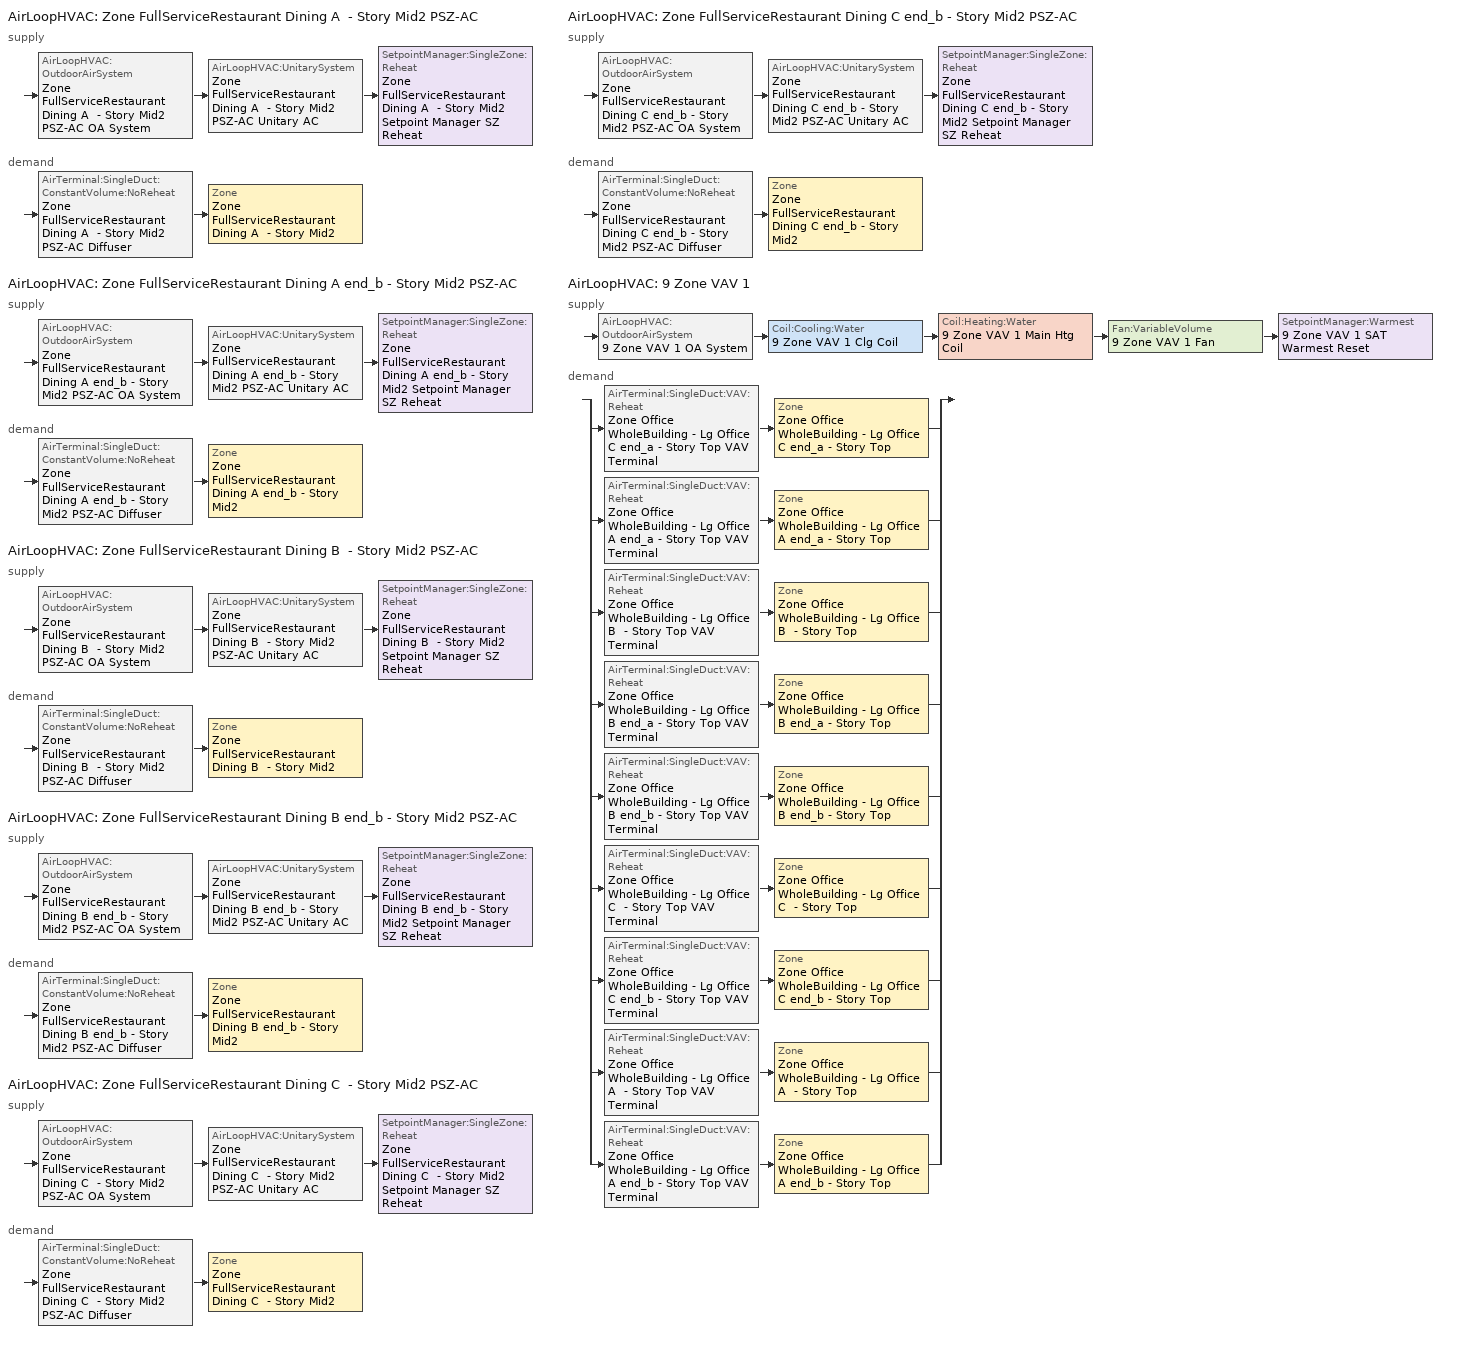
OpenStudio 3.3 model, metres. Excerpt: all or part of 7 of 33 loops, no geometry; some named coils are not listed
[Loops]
AirLoopHVAC 'Zone FullServiceRestaurant Dining A  - Story Mid2 PSZ-AC'
 supply: AirLoopHVAC:OutdoorAirSystem 'Zone FullServiceRestaurant Dining A  - Story Mid2 PSZ-AC OA System' > AirLoopHVAC:UnitarySystem 'Zone FullServiceRestaurant Dining A  - Story Mid2 PSZ-AC Unitary AC' > SetpointManager:SingleZone:Reheat 'Zone FullServiceRestaurant Dining A  - Story Mid2 Setpoint Manager SZ Reheat'
 demand: AirTerminal:SingleDuct:ConstantVolume:NoReheat 'Zone FullServiceRestaurant Dining A  - Story Mid2 PSZ-AC Diffuser' > Zone 'Zone FullServiceRestaurant Dining A  - Story Mid2'
AirLoopHVAC 'Zone FullServiceRestaurant Dining A end_b - Story Mid2 PSZ-AC'
 supply: AirLoopHVAC:OutdoorAirSystem 'Zone FullServiceRestaurant Dining A end_b - Story Mid2 PSZ-AC OA System' > AirLoopHVAC:UnitarySystem 'Zone FullServiceRestaurant Dining A end_b - Story Mid2 PSZ-AC Unitary AC' > SetpointManager:SingleZone:Reheat 'Zone FullServiceRestaurant Dining A end_b - Story Mid2 Setpoint Manager SZ Reheat'
 demand: AirTerminal:SingleDuct:ConstantVolume:NoReheat 'Zone FullServiceRestaurant Dining A end_b - Story Mid2 PSZ-AC Diffuser' > Zone 'Zone FullServiceRestaurant Dining A end_b - Story Mid2'
AirLoopHVAC 'Zone FullServiceRestaurant Dining B  - Story Mid2 PSZ-AC'
 supply: AirLoopHVAC:OutdoorAirSystem 'Zone FullServiceRestaurant Dining B  - Story Mid2 PSZ-AC OA System' > AirLoopHVAC:UnitarySystem 'Zone FullServiceRestaurant Dining B  - Story Mid2 PSZ-AC Unitary AC' > SetpointManager:SingleZone:Reheat 'Zone FullServiceRestaurant Dining B  - Story Mid2 Setpoint Manager SZ Reheat'
 demand: AirTerminal:SingleDuct:ConstantVolume:NoReheat 'Zone FullServiceRestaurant Dining B  - Story Mid2 PSZ-AC Diffuser' > Zone 'Zone FullServiceRestaurant Dining B  - Story Mid2'
AirLoopHVAC 'Zone FullServiceRestaurant Dining B end_b - Story Mid2 PSZ-AC'
 supply: AirLoopHVAC:OutdoorAirSystem 'Zone FullServiceRestaurant Dining B end_b - Story Mid2 PSZ-AC OA System' > AirLoopHVAC:UnitarySystem 'Zone FullServiceRestaurant Dining B end_b - Story Mid2 PSZ-AC Unitary AC' > SetpointManager:SingleZone:Reheat 'Zone FullServiceRestaurant Dining B end_b - Story Mid2 Setpoint Manager SZ Reheat'
 demand: AirTerminal:SingleDuct:ConstantVolume:NoReheat 'Zone FullServiceRestaurant Dining B end_b - Story Mid2 PSZ-AC Diffuser' > Zone 'Zone FullServiceRestaurant Dining B end_b - Story Mid2'
AirLoopHVAC 'Zone FullServiceRestaurant Dining C  - Story Mid2 PSZ-AC'
 supply: AirLoopHVAC:OutdoorAirSystem 'Zone FullServiceRestaurant Dining C  - Story Mid2 PSZ-AC OA System' > AirLoopHVAC:UnitarySystem 'Zone FullServiceRestaurant Dining C  - Story Mid2 PSZ-AC Unitary AC' > SetpointManager:SingleZone:Reheat 'Zone FullServiceRestaurant Dining C  - Story Mid2 Setpoint Manager SZ Reheat'
 demand: AirTerminal:SingleDuct:ConstantVolume:NoReheat 'Zone FullServiceRestaurant Dining C  - Story Mid2 PSZ-AC Diffuser' > Zone 'Zone FullServiceRestaurant Dining C  - Story Mid2'
AirLoopHVAC 'Zone FullServiceRestaurant Dining C end_b - Story Mid2 PSZ-AC'
 supply: AirLoopHVAC:OutdoorAirSystem 'Zone FullServiceRestaurant Dining C end_b - Story Mid2 PSZ-AC OA System' > AirLoopHVAC:UnitarySystem 'Zone FullServiceRestaurant Dining C end_b - Story Mid2 PSZ-AC Unitary AC' > SetpointManager:SingleZone:Reheat 'Zone FullServiceRestaurant Dining C end_b - Story Mid2 Setpoint Manager SZ Reheat'
 demand: AirTerminal:SingleDuct:ConstantVolume:NoReheat 'Zone FullServiceRestaurant Dining C end_b - Story Mid2 PSZ-AC Diffuser' > Zone 'Zone FullServiceRestaurant Dining C end_b - Story Mid2'
AirLoopHVAC '9 Zone VAV 1'
 supply: AirLoopHVAC:OutdoorAirSystem '9 Zone VAV 1 OA System' > Coil:Cooling:Water '9 Zone VAV 1 Clg Coil' > Coil:Heating:Water '9 Zone VAV 1 Main Htg Coil' > Fan:VariableVolume '9 Zone VAV 1 Fan' > SetpointManager:Warmest '9 Zone VAV 1 SAT Warmest Reset'
 demand: split
  | AirTerminal:SingleDuct:VAV:Reheat 'Zone Office WholeBuilding - Lg Office C end_a - Story Top VAV Terminal' > Zone 'Zone Office WholeBuilding - Lg Office C end_a - Story Top'
  | AirTerminal:SingleDuct:VAV:Reheat 'Zone Office WholeBuilding - Lg Office A end_a - Story Top VAV Terminal' > Zone 'Zone Office WholeBuilding - Lg Office A end_a - Story Top'
  | AirTerminal:SingleDuct:VAV:Reheat 'Zone Office WholeBuilding - Lg Office B  - Story Top VAV Terminal' > Zone 'Zone Office WholeBuilding - Lg Office B  - Story Top'
  | AirTerminal:SingleDuct:VAV:Reheat 'Zone Office WholeBuilding - Lg Office B end_a - Story Top VAV Terminal' > Zone 'Zone Office WholeBuilding - Lg Office B end_a - Story Top'
  | AirTerminal:SingleDuct:VAV:Reheat 'Zone Office WholeBuilding - Lg Office B end_b - Story Top VAV Terminal' > Zone 'Zone Office WholeBuilding - Lg Office B end_b - Story Top'
  | AirTerminal:SingleDuct:VAV:Reheat 'Zone Office WholeBuilding - Lg Office C  - Story Top VAV Terminal' > Zone 'Zone Office WholeBuilding - Lg Office C  - Story Top'
  | AirTerminal:SingleDuct:VAV:Reheat 'Zone Office WholeBuilding - Lg Office C end_b - Story Top VAV Terminal' > Zone 'Zone Office WholeBuilding - Lg Office C end_b - Story Top'
  | AirTerminal:SingleDuct:VAV:Reheat 'Zone Office WholeBuilding - Lg Office A  - Story Top VAV Terminal' > Zone 'Zone Office WholeBuilding - Lg Office A  - Story Top'
  | AirTerminal:SingleDuct:VAV:Reheat 'Zone Office WholeBuilding - Lg Office A end_b - Story Top VAV Terminal' > Zone 'Zone Office WholeBuilding - Lg Office A end_b - Story Top'
[Sizing:Zone] Zone Cooling Design Supply Air Temperature Input Method=SupplyAirTemperature; Zone Cooling Design Supply Air Temperature {C}=12.7778; Zone Cooling Design Supply Air Temperature Difference {deltaC}=11.11; Zone Heating Design Supply Air Temperature Input Method=SupplyAirTemperature; Zone Heating Design Supply Air Temperature Difference {deltaC}=11.11; Zone Cooling Design Supply Air Humidity Ratio {kg-H2O/kg-air}=0.0085; Zone Heating Design Supply Air Humidity Ratio {kg-H2O/kg-air}=0.008; Heating Design Air Flow Method=DesignDay; Account for Dedicated Outdoor Air System=No; Dedicated Outdoor Air System Control Strategy=NeutralSupplyAir; Dedicated Outdoor Air Low Setpoint Temperature for Design {C}=autosize; Dedicated Outdoor Air High Setpoint Temperature for Design {C}=autosize
Name | Zone Heating Design Supply Air Temperature {C} | Cooling Design Air Flow Method | Design Minimum Zone Ventilation Efficiency
Zone FullServiceRestaurant Dining A  - Story Mid2; Zone FullServiceRestaurant Dining B  - Story Mid2; Zone FullServiceRestaurant Dining C  - Story Mid2; Zone FullServiceRestaurant Dining A end_b - Story Mid2; Zone FullServiceRestaurant Dining B end_b - Story Mid2; Zone FullServiceRestaurant Dining C end_b - Story Mid2 | 50 | DesignDay
Zone Office WholeBuilding - Lg Office A end_a - Story Top; Zone Office WholeBuilding - Lg Office B end_a - Story Top; Zone Office WholeBuilding - Lg Office C end_a - Story Top; Zone Office WholeBuilding - Lg Office A  - Story Top; Zone Office WholeBuilding - Lg Office B  - Story Top; Zone Office WholeBuilding - Lg Office C  - Story Top; Zone Office WholeBuilding - Lg Office A end_b - Story Top; Zone Office WholeBuilding - Lg Office B end_b - Story Top; Zone Office WholeBuilding - Lg Office C end_b - Story Top | 40 | DesignDayWithLimit | 0.6
[Zone equipment]
Zone FullServiceRestaurant Dining A  - Story Mid2: Zone FullServiceRestaurant Dining A  - Story Mid2 PSZ-AC Diffuser
Zone FullServiceRestaurant Dining B  - Story Mid2: Zone FullServiceRestaurant Dining B  - Story Mid2 PSZ-AC Diffuser
Zone FullServiceRestaurant Dining C  - Story Mid2: Zone FullServiceRestaurant Dining C  - Story Mid2 PSZ-AC Diffuser
Zone FullServiceRestaurant Dining A end_b - Story Mid2: Zone FullServiceRestaurant Dining A end_b - Story Mid2 PSZ-AC Diffuser
Zone FullServiceRestaurant Dining B end_b - Story Mid2: Zone FullServiceRestaurant Dining B end_b - Story Mid2 PSZ-AC Diffuser
Zone FullServiceRestaurant Dining C end_b - Story Mid2: Zone FullServiceRestaurant Dining C end_b - Story Mid2 PSZ-AC Diffuser
Zone Office WholeBuilding - Lg Office A end_a - Story Top: Zone Office WholeBuilding - Lg Office A end_a - Story Top VAV Terminal
Zone Office WholeBuilding - Lg Office B end_a - Story Top: Zone Office WholeBuilding - Lg Office B end_a - Story Top VAV Terminal
Zone Office WholeBuilding - Lg Office C end_a - Story Top: Zone Office WholeBuilding - Lg Office C end_a - Story Top VAV Terminal
Zone Office WholeBuilding - Lg Office A  - Story Top: Zone Office WholeBuilding - Lg Office A  - Story Top VAV Terminal
Zone Office WholeBuilding - Lg Office B  - Story Top: Zone Office WholeBuilding - Lg Office B  - Story Top VAV Terminal
Zone Office WholeBuilding - Lg Office C  - Story Top: Zone Office WholeBuilding - Lg Office C  - Story Top VAV Terminal
Zone Office WholeBuilding - Lg Office A end_b - Story Top: Zone Office WholeBuilding - Lg Office A end_b - Story Top VAV Terminal
Zone Office WholeBuilding - Lg Office B end_b - Story Top: Zone Office WholeBuilding - Lg Office B end_b - Story Top VAV Terminal
Zone Office WholeBuilding - Lg Office C end_b - Story Top: Zone Office WholeBuilding - Lg Office C end_b - Story Top VAV Terminal
[AirLoopHVAC] Design Supply Air Flow Rate {m3/s}=autosize; Design Return Air Flow Fraction of Supply Air Flow=1
Name | Availability Schedule
Zone FullServiceRestaurant Dining A  - Story Mid2 PSZ-AC | Zone FullServiceRestaurant Dining A  - Story Mid2 PSZ-AC Occ Sch
Zone FullServiceRestaurant Dining A end_b - Story Mid2 PSZ-AC | Zone FullServiceRestaurant Dining A end_b - Story Mid2 PSZ-AC Occ Sch
Zone FullServiceRestaurant Dining B  - Story Mid2 PSZ-AC | Zone FullServiceRestaurant Dining B  - Story Mid2 PSZ-AC Occ Sch
Zone FullServiceRestaurant Dining B end_b - Story Mid2 PSZ-AC | Zone FullServiceRestaurant Dining B end_b - Story Mid2 PSZ-AC Occ Sch
Zone FullServiceRestaurant Dining C  - Story Mid2 PSZ-AC | Zone FullServiceRestaurant Dining C  - Story Mid2 PSZ-AC Occ Sch
Zone FullServiceRestaurant Dining C end_b - Story Mid2 PSZ-AC | Zone FullServiceRestaurant Dining C end_b - Story Mid2 PSZ-AC Occ Sch
9 Zone VAV 1 | 9 Zone VAV 1 Occ Sch
[Sizing:System] Type of Load to Size On=Sensible; Preheat Design Temperature {C}=7.22222; Preheat Design Humidity Ratio {kg-H2O/kg-Air}=0.008; Precool Design Temperature {C}=12.7778; Precool Design Humidity Ratio {kg-H2O/kg-Air}=0.008; Central Cooling Design Supply Air Temperature {C}=12.7778; Sizing Option=Coincident; 100% Outdoor Air in Cooling=No; 100% Outdoor Air in Heating=No; Central Cooling Design Supply Air Humidity Ratio {kg-H2O/kg-Air}=0.0085; Central Heating Design Supply Air Humidity Ratio {kg-H2O/kg-Air}=0.008; Cooling Design Air Flow Method=DesignDay; Heating Design Air Flow Method=DesignDay; System Outdoor Air Method=ZoneSum; Zone Maximum Outdoor Air Fraction=1; Cooling Supply Air Flow Rate Per Floor Area {m3/s-m2}=0.00996765; Cooling Fraction of Autosized Cooling Supply Air Flow Rate=1; Cooling Supply Air Flow Rate Per Unit Cooling Capacity {m3/s-W}=3.94755e-05; Heating Supply Air Flow Rate Per Floor Area {m3/s-m2}=0.00996765; Heating Fraction of Autosized Heating Supply Air Flow Rate=1; Heating Fraction of Autosized Cooling Supply Air Flow Rate=1; Heating Supply Air Flow Rate Per Unit Heating Capacity {m3/s-W}=3.15882e-05; Cooling Design Capacity Method=CoolingDesignCapacity; Cooling Design Capacity {W}=autosize; Cooling Design Capacity Per Floor Area {W/m2}=234.7; Fraction of Autosized Cooling Design Capacity=1; Heating Design Capacity Method=HeatingDesignCapacity; Heating Design Capacity {W}=autosize; Heating Design Capacity Per Floor Area {W/m2}=157; Fraction of Autosized Heating Design Capacity=1; Central Cooling Capacity Control Method=OnOff; Occupant Diversity=autosize
Name | Design Outdoor Air Flow Rate {m3/s} | Central Heating Maximum System Air Flow Ratio | Central Heating Design Supply Air Temperature {C}
Zone FullServiceRestaurant Dining A  - Story Mid2 PSZ-AC; Zone FullServiceRestaurant Dining A end_b - Story Mid2 PSZ-AC; Zone FullServiceRestaurant Dining B  - Story Mid2 PSZ-AC; Zone FullServiceRestaurant Dining B end_b - Story Mid2 PSZ-AC; Zone FullServiceRestaurant Dining C  - Story Mid2 PSZ-AC; Zone FullServiceRestaurant Dining C end_b - Story Mid2 PSZ-AC | Autosize | 1 | 50
9 Zone VAV 1 | 12.5726 | 0.3 | 12.7778
[Fan:VariableVolume]
9 Zone VAV 1 Fan: Availability Schedule=Always On Discrete; Fan Total Efficiency=0.6201; Pressure Rise {Pa}=1389.92; Maximum Flow Rate {m3/s}=Autosize; Fan Power Minimum Flow Rate Input Method=Fraction; Fan Power Minimum Flow Fraction=0.25; Fan Power Minimum Air Flow Rate {m3/s}=0; Motor Efficiency=0.954; Motor In Airstream Fraction=1; Fan Power Coefficient 1=0.04076; Fan Power Coefficient 2=0.0881; Fan Power Coefficient 3=-0.0729; Fan Power Coefficient 4=0.9437; Fan Power Coefficient 5=0
[Controller:OutdoorAir] Minimum Outdoor Air Flow Rate {m3/s}=autosize; Maximum Outdoor Air Flow Rate {m3/s}=Autosize; Economizer Control Action Type=ModulateFlow; Lockout Type=LockoutWithHeating; Minimum Limit Type=FixedMinimum; High Humidity Control=No
Name | Economizer Control Type | Economizer Maximum Limit Dry-Bulb Temperature {C} | Economizer Maximum Limit Enthalpy {J/kg} | Minimum Outdoor Air Schedule | Maximum Fraction of Outdoor Air Schedule | Controller Mechanical Ventilation | Heat Recovery Bypass Control Type
Zone FullServiceRestaurant Dining A  - Story Mid2 PSZ-AC OA System Controller | NoEconomizer | 28 | 64000 | Zone FullServiceRestaurant Dining A  - Story Mid2 PSZ-AC Occ Sch | ZoneFullServiceRestaurantDiningAStoryMid2PSZACmaxOASch | Controller Mechanical Ventilation 18 | BypassWhenWithinEconomizerLimits
Zone FullServiceRestaurant Dining A end_b - Story Mid2 PSZ-AC OA System Controller | NoEconomizer | 28 | 64000 | Zone FullServiceRestaurant Dining A end_b - Story Mid2 PSZ-AC Occ Sch | ZoneFullServiceRestaurantDiningAendbStoryMid2PSZACmaxOASch | Controller Mechanical Ventilation 19 | BypassWhenWithinEconomizerLimits
Zone FullServiceRestaurant Dining B  - Story Mid2 PSZ-AC OA System Controller | DifferentialDryBulb |  |  | Zone FullServiceRestaurant Dining B  - Story Mid2 PSZ-AC Occ Sch | ZoneFullServiceRestaurantDiningBStoryMid2PSZACmaxOASch | Controller Mechanical Ventilation 20 | BypassWhenOAFlowGreaterThanMinimum
Zone FullServiceRestaurant Dining B end_b - Story Mid2 PSZ-AC OA System Controller | DifferentialDryBulb |  |  | Zone FullServiceRestaurant Dining B end_b - Story Mid2 PSZ-AC Occ Sch | ZoneFullServiceRestaurantDiningBendbStoryMid2PSZACmaxOASch | Controller Mechanical Ventilation 21 | BypassWhenOAFlowGreaterThanMinimum
Zone FullServiceRestaurant Dining C  - Story Mid2 PSZ-AC OA System Controller | NoEconomizer | 28 | 64000 | Zone FullServiceRestaurant Dining C  - Story Mid2 PSZ-AC Occ Sch | ZoneFullServiceRestaurantDiningCStoryMid2PSZACmaxOASch | Controller Mechanical Ventilation 22 | BypassWhenWithinEconomizerLimits
Zone FullServiceRestaurant Dining C end_b - Story Mid2 PSZ-AC OA System Controller | NoEconomizer | 28 | 64000 | Zone FullServiceRestaurant Dining C end_b - Story Mid2 PSZ-AC Occ Sch | ZoneFullServiceRestaurantDiningCendbStoryMid2PSZACmaxOASch | Controller Mechanical Ventilation 23 | BypassWhenWithinEconomizerLimits
9 Zone VAV 1 OA Controller | DifferentialDryBulb |  |  | 9 Zone VAV 1 Occ Sch |  | 9 Zone VAV 1 Vent Controller | BypassWhenOAFlowGreaterThanMinimum
[Controller:MechanicalVentilation] Availability Schedule=Always On Discrete
Name | System Outdoor Air Method
Controller Mechanical Ventilation 18; Controller Mechanical Ventilation 19; Controller Mechanical Ventilation 20; Controller Mechanical Ventilation 21; Controller Mechanical Ventilation 22; Controller Mechanical Ventilation 23
9 Zone VAV 1 Vent Controller | ZoneSum
[AirLoopHVAC:OutdoorAirSystem]
Name | Controller
Zone FullServiceRestaurant Dining A  - Story Mid2 PSZ-AC OA System | Zone FullServiceRestaurant Dining A  - Story Mid2 PSZ-AC OA System Controller
Zone FullServiceRestaurant Dining A end_b - Story Mid2 PSZ-AC OA System | Zone FullServiceRestaurant Dining A end_b - Story Mid2 PSZ-AC OA System Controller
Zone FullServiceRestaurant Dining B  - Story Mid2 PSZ-AC OA System | Zone FullServiceRestaurant Dining B  - Story Mid2 PSZ-AC OA System Controller
Zone FullServiceRestaurant Dining B end_b - Story Mid2 PSZ-AC OA System | Zone FullServiceRestaurant Dining B end_b - Story Mid2 PSZ-AC OA System Controller
Zone FullServiceRestaurant Dining C  - Story Mid2 PSZ-AC OA System | Zone FullServiceRestaurant Dining C  - Story Mid2 PSZ-AC OA System Controller
Zone FullServiceRestaurant Dining C end_b - Story Mid2 PSZ-AC OA System | Zone FullServiceRestaurant Dining C end_b - Story Mid2 PSZ-AC OA System Controller
9 Zone VAV 1 OA System | 9 Zone VAV 1 OA Controller
[AirTerminal:SingleDuct:VAV:Reheat] Availability Schedule=Always On Discrete; Maximum Air Flow Rate {m3/s}=AutoSize; Zone Minimum Air Flow Input Method=Constant; Constant Minimum Air Flow Fraction=0.290629; Fixed Minimum Air Flow Rate {m3/s}=0; Maximum Hot Water or Steam Flow Rate {m3/s}=AutoSize; Minimum Hot Water or Steam Flow Rate {m3/s}=0; Convergence Tolerance=0.001; Damper Heating Action=ReverseWithLimits; Maximum Flow per Zone Floor Area During Reheat {m3/s-m2}=AutoSize; Maximum Flow Fraction During Reheat=0.5; Maximum Reheat Air Temperature {C}=40; Control For Outdoor Air=No
Name | Reheat Coil
Zone Office WholeBuilding - Lg Office C end_a - Story Top VAV Terminal | Zone Office WholeBuilding - Lg Office C end_a - Story Top Reheat Coil
Zone Office WholeBuilding - Lg Office A end_a - Story Top VAV Terminal | Zone Office WholeBuilding - Lg Office A end_a - Story Top Reheat Coil
Zone Office WholeBuilding - Lg Office B  - Story Top VAV Terminal | Zone Office WholeBuilding - Lg Office B  - Story Top Reheat Coil
Zone Office WholeBuilding - Lg Office B end_a - Story Top VAV Terminal | Zone Office WholeBuilding - Lg Office B end_a - Story Top Reheat Coil
Zone Office WholeBuilding - Lg Office B end_b - Story Top VAV Terminal | Zone Office WholeBuilding - Lg Office B end_b - Story Top Reheat Coil
Zone Office WholeBuilding - Lg Office C  - Story Top VAV Terminal | Zone Office WholeBuilding - Lg Office C  - Story Top Reheat Coil
Zone Office WholeBuilding - Lg Office C end_b - Story Top VAV Terminal | Zone Office WholeBuilding - Lg Office C end_b - Story Top Reheat Coil
Zone Office WholeBuilding - Lg Office A  - Story Top VAV Terminal | Zone Office WholeBuilding - Lg Office A  - Story Top Reheat Coil
Zone Office WholeBuilding - Lg Office A end_b - Story Top VAV Terminal | Zone Office WholeBuilding - Lg Office A end_b - Story Top Reheat Coil
[SetpointManager:SingleZone:Reheat] Minimum Supply Air Temperature {C}=12.7778; Maximum Supply Air Temperature {C}=50
Name | Control Zone | Setpoint Node or NodeList
Zone FullServiceRestaurant Dining A  - Story Mid2 Setpoint Manager SZ Reheat | Zone FullServiceRestaurant Dining A  - Story Mid2 | Zone FullServiceRestaurant Dining A  - Story Mid2 PSZ-AC Supply Outlet Node
Zone FullServiceRestaurant Dining A end_b - Story Mid2 Setpoint Manager SZ Reheat | Zone FullServiceRestaurant Dining A end_b - Story Mid2 | Zone FullServiceRestaurant Dining A end_b - Story Mid2 PSZ-AC Supply Outlet Node
Zone FullServiceRestaurant Dining B  - Story Mid2 Setpoint Manager SZ Reheat | Zone FullServiceRestaurant Dining B  - Story Mid2 | Zone FullServiceRestaurant Dining B  - Story Mid2 PSZ-AC Supply Outlet Node
Zone FullServiceRestaurant Dining B end_b - Story Mid2 Setpoint Manager SZ Reheat | Zone FullServiceRestaurant Dining B end_b - Story Mid2 | Zone FullServiceRestaurant Dining B end_b - Story Mid2 PSZ-AC Supply Outlet Node
Zone FullServiceRestaurant Dining C  - Story Mid2 Setpoint Manager SZ Reheat | Zone FullServiceRestaurant Dining C  - Story Mid2 | Zone FullServiceRestaurant Dining C  - Story Mid2 PSZ-AC Supply Outlet Node
Zone FullServiceRestaurant Dining C end_b - Story Mid2 Setpoint Manager SZ Reheat | Zone FullServiceRestaurant Dining C end_b - Story Mid2 | Zone FullServiceRestaurant Dining C end_b - Story Mid2 PSZ-AC Supply Outlet Node
[Coil:Heating:Gas] Availability Schedule=Always On Discrete; Gas Burner Efficiency=0.8; Nominal Capacity {W}=AutoSize; Parasitic Electric Load {W}=0; Parasitic Gas Load {W}=0
Zone FullServiceRestaurant Dining A  - Story Mid2 PSZ-AC Gas Htg Coil 27kBtu/hr 0.8 Thermal Eff; Zone FullServiceRestaurant Dining A end_b - Story Mid2 PSZ-AC Gas Htg Coil 34kBtu/hr 0.8 Thermal Eff; Zone FullServiceRestaurant Dining B  - Story Mid2 PSZ-AC Gas Htg Coil 544kBtu/hr 0.8 Thermal Eff; Zone FullServiceRestaurant Dining B end_b - Story Mid2 PSZ-AC Gas Htg Coil 691kBtu/hr 0.8 Thermal Eff; Zone FullServiceRestaurant Dining C  - Story Mid2 PSZ-AC Gas Htg Coil 27kBtu/hr 0.8 Thermal Eff; Zone FullServiceRestaurant Dining C end_b - Story Mid2 PSZ-AC Gas Htg Coil 34kBtu/hr 0.8 Thermal Eff
[Coil:Heating:Electric] Availability Schedule=Always On Discrete; Efficiency=1
Zone FullServiceRestaurant Dining A  - Story Mid2 PSZ-AC Electric Backup Htg Coil; Zone FullServiceRestaurant Dining A end_b - Story Mid2 PSZ-AC Electric Backup Htg Coil; Zone FullServiceRestaurant Dining B  - Story Mid2 PSZ-AC Electric Backup Htg Coil; Zone FullServiceRestaurant Dining B end_b - Story Mid2 PSZ-AC Electric Backup Htg Coil; Zone FullServiceRestaurant Dining C  - Story Mid2 PSZ-AC Electric Backup Htg Coil; Zone FullServiceRestaurant Dining C end_b - Story Mid2 PSZ-AC Electric Backup Htg Coil
[Coil:Cooling:DX:SingleSpeed] Availability Schedule=Always On Discrete; Rated Total Cooling Capacity {W}=autosize; Rated Sensible Heat Ratio=autosize; Rated Air Flow Rate {m3/s}=autosize; Rated Evaporator Fan Power Per Volume Flow Rate {W/(m3/s)}=773.3; Total Cooling Capacity Function of Temperature Curve=PSZ-AC_Unitary_PackagecoolCapFT; Total Cooling Capacity Function of Flow Fraction Curve=PSZ-AC_Unitary_PackagecoolFFF; Energy Input Ratio Function of Temperature Curve=PSZ-AC DX Unitary Package EIRFT; Energy Input Ratio Function of Flow Fraction Curve=PSZ-AC_Unitary_PackagecoolEIRFFF; Part Load Fraction Correlation Curve=PSZ-AC_Unitary_PackagecoolPLR; Minimum Outdoor Dry-Bulb Temperature for Compressor Operation {C}=-25; Condenser Type=AirCooled; Evaporative Condenser Effectiveness=0; Evaporative Condenser Air Flow Rate {m3/s}=Autosize; Evaporative Condenser Pump Rated Power Consumption {W}=Autosize; Crankcase Heater Capacity {W}=0; Maximum Outdoor Dry-Bulb Temperature for Crankcase Heater Operation {C}=0; Basin Heater Capacity {W/K}=0; Basin Heater Setpoint Temperature {C}=10
Name | Rated COP {W/W}
Zone FullServiceRestaurant Dining A  - Story Mid2 PSZ-AC 1spd DX AC Clg Coil 13kBtu/hr 14.0SEER; Zone FullServiceRestaurant Dining A end_b - Story Mid2 PSZ-AC 1spd DX AC Clg Coil 17kBtu/hr 14.0SEER; Zone FullServiceRestaurant Dining C  - Story Mid2 PSZ-AC 1spd DX AC Clg Coil 13kBtu/hr 14.0SEER; Zone FullServiceRestaurant Dining C end_b - Story Mid2 PSZ-AC 1spd DX AC Clg Coil 16kBtu/hr 14.0SEER | 4.11713
Zone FullServiceRestaurant Dining B  - Story Mid2 PSZ-AC 1spd DX AC Clg Coil 253kBtu/hr 9.8EER; Zone FullServiceRestaurant Dining B end_b - Story Mid2 PSZ-AC 1spd DX AC Clg Coil 325kBtu/hr 9.8EER | 3.39929
[Fan:OnOff] Availability Schedule=Always On Discrete; Maximum Flow Rate {m3/s}=autosize; Motor In Airstream Fraction=1
Name | Fan Total Efficiency | Pressure Rise {Pa} | Motor Efficiency | Fan Power Ratio Function of Speed Ratio Curve | Fan Efficiency Ratio Function of Speed Ratio Curve
Zone FullServiceRestaurant Dining A  - Story Mid2 PSZ-AC Fan | 0.55575 | 622.722 | 0.855 | Fan On Off Power Curve 17 | Fan On Off Efficiency Curve 17
Zone FullServiceRestaurant Dining A end_b - Story Mid2 PSZ-AC Fan | 0.55575 | 622.722 | 0.855 | Fan On Off Power Curve 18 | Fan On Off Efficiency Curve 18
Zone FullServiceRestaurant Dining B  - Story Mid2 PSZ-AC Fan | 0.58175 | 622.722 | 0.895 | Fan On Off Power Curve 19 | Fan On Off Efficiency Curve 19
Zone FullServiceRestaurant Dining B end_b - Story Mid2 PSZ-AC Fan | 0.59605 | 1018.77 | 0.917 | Fan On Off Power Curve 20 | Fan On Off Efficiency Curve 20
Zone FullServiceRestaurant Dining C  - Story Mid2 PSZ-AC Fan | 0.55575 | 622.722 | 0.855 | Fan On Off Power Curve 21 | Fan On Off Efficiency Curve 21
Zone FullServiceRestaurant Dining C end_b - Story Mid2 PSZ-AC Fan | 0.55575 | 622.722 | 0.855 | Fan On Off Power Curve 22 | Fan On Off Efficiency Curve 22
[AirLoopHVAC:UnitarySystem] Control Type=Load; Dehumidification Control Type=None; Availability Schedule=Always On Discrete; Fan Placement=DrawThrough; DX Heating Coil Sizing Ratio=1; Use DOAS DX Cooling Coil=No; DOAS DX Cooling Coil Leaving Minimum Air Temperature {C}=2; Latent Load Control=SensibleOnlyLoadControl; Supply Air Flow Rate During Cooling Operation {m3/s}=Autosize; Supply Air Flow Rate During Heating Operation {m3/s}=Autosize; Supply Air Flow Rate When No Cooling or Heating is Required {m3/s}=Autosize; Maximum Supply Air Temperature {C}=80; Maximum Outdoor Dry-Bulb Temperature for Supplemental Heater Operation {C}=21; Maximum Cycling Rate {cycles/hr}=2.5; Heat Pump Time Constant {s}=60; Fraction of On-Cycle Power Use=0.01; Heat Pump Fan Delay Time {s}=60; Ancilliary On-Cycle Electric Power {W}=0; Ancilliary Off-Cycle Electric Power {W}=0
Name | Controlling Zone or Thermostat Location | Supply Fan | Supply Air Fan Operating Mode Schedule | Heating Coil | Cooling Coil | Supplemental Heating Coil
Zone FullServiceRestaurant Dining A  - Story Mid2 PSZ-AC Unitary AC | Zone FullServiceRestaurant Dining A  - Story Mid2 | Zone FullServiceRestaurant Dining A  - Story Mid2 PSZ-AC Fan | Zone FullServiceRestaurant Dining A  - Story Mid2 PSZ-AC Occ Sch | Zone FullServiceRestaurant Dining A  - Story Mid2 PSZ-AC Gas Htg Coil 27kBtu/hr 0.8 Thermal Eff | Zone FullServiceRestaurant Dining A  - Story Mid2 PSZ-AC 1spd DX AC Clg Coil 13kBtu/hr 14.0SEER | Zone FullServiceRestaurant Dining A  - Story Mid2 PSZ-AC Electric Backup Htg Coil
Zone FullServiceRestaurant Dining A end_b - Story Mid2 PSZ-AC Unitary AC | Zone FullServiceRestaurant Dining A end_b - Story Mid2 | Zone FullServiceRestaurant Dining A end_b - Story Mid2 PSZ-AC Fan | Zone FullServiceRestaurant Dining A end_b - Story Mid2 PSZ-AC Occ Sch | Zone FullServiceRestaurant Dining A end_b - Story Mid2 PSZ-AC Gas Htg Coil 34kBtu/hr 0.8 Thermal Eff | Zone FullServiceRestaurant Dining A end_b - Story Mid2 PSZ-AC 1spd DX AC Clg Coil 17kBtu/hr 14.0SEER | Zone FullServiceRestaurant Dining A end_b - Story Mid2 PSZ-AC Electric Backup Htg Coil
Zone FullServiceRestaurant Dining B  - Story Mid2 PSZ-AC Unitary AC | Zone FullServiceRestaurant Dining B  - Story Mid2 | Zone FullServiceRestaurant Dining B  - Story Mid2 PSZ-AC Fan | Zone FullServiceRestaurant Dining B  - Story Mid2 PSZ-AC Occ Sch | Zone FullServiceRestaurant Dining B  - Story Mid2 PSZ-AC Gas Htg Coil 544kBtu/hr 0.8 Thermal Eff | Zone FullServiceRestaurant Dining B  - Story Mid2 PSZ-AC 1spd DX AC Clg Coil 253kBtu/hr 9.8EER | Zone FullServiceRestaurant Dining B  - Story Mid2 PSZ-AC Electric Backup Htg Coil
Zone FullServiceRestaurant Dining B end_b - Story Mid2 PSZ-AC Unitary AC | Zone FullServiceRestaurant Dining B end_b - Story Mid2 | Zone FullServiceRestaurant Dining B end_b - Story Mid2 PSZ-AC Fan | Zone FullServiceRestaurant Dining B end_b - Story Mid2 PSZ-AC Occ Sch | Zone FullServiceRestaurant Dining B end_b - Story Mid2 PSZ-AC Gas Htg Coil 691kBtu/hr 0.8 Thermal Eff | Zone FullServiceRestaurant Dining B end_b - Story Mid2 PSZ-AC 1spd DX AC Clg Coil 325kBtu/hr 9.8EER | Zone FullServiceRestaurant Dining B end_b - Story Mid2 PSZ-AC Electric Backup Htg Coil
Zone FullServiceRestaurant Dining C  - Story Mid2 PSZ-AC Unitary AC | Zone FullServiceRestaurant Dining C  - Story Mid2 | Zone FullServiceRestaurant Dining C  - Story Mid2 PSZ-AC Fan | Zone FullServiceRestaurant Dining C  - Story Mid2 PSZ-AC Occ Sch | Zone FullServiceRestaurant Dining C  - Story Mid2 PSZ-AC Gas Htg Coil 27kBtu/hr 0.8 Thermal Eff | Zone FullServiceRestaurant Dining C  - Story Mid2 PSZ-AC 1spd DX AC Clg Coil 13kBtu/hr 14.0SEER | Zone FullServiceRestaurant Dining C  - Story Mid2 PSZ-AC Electric Backup Htg Coil
Zone FullServiceRestaurant Dining C end_b - Story Mid2 PSZ-AC Unitary AC | Zone FullServiceRestaurant Dining C end_b - Story Mid2 | Zone FullServiceRestaurant Dining C end_b - Story Mid2 PSZ-AC Fan | Zone FullServiceRestaurant Dining C end_b - Story Mid2 PSZ-AC Occ Sch | Zone FullServiceRestaurant Dining C end_b - Story Mid2 PSZ-AC Gas Htg Coil 34kBtu/hr 0.8 Thermal Eff | Zone FullServiceRestaurant Dining C end_b - Story Mid2 PSZ-AC 1spd DX AC Clg Coil 16kBtu/hr 14.0SEER | Zone FullServiceRestaurant Dining C end_b - Story Mid2 PSZ-AC Electric Backup Htg Coil
[AirTerminal:SingleDuct:ConstantVolume:NoReheat] Availability Schedule=Always On Discrete; Maximum Air Flow Rate {m3/s}=AutoSize
Zone FullServiceRestaurant Dining A  - Story Mid2 PSZ-AC Diffuser; Zone FullServiceRestaurant Dining A end_b - Story Mid2 PSZ-AC Diffuser; Zone FullServiceRestaurant Dining B  - Story Mid2 PSZ-AC Diffuser; Zone FullServiceRestaurant Dining B end_b - Story Mid2 PSZ-AC Diffuser; Zone FullServiceRestaurant Dining C  - Story Mid2 PSZ-AC Diffuser; Zone FullServiceRestaurant Dining C end_b - Story Mid2 PSZ-AC Diffuser
[SetpointManager:Warmest]
9 Zone VAV 1 SAT Warmest Reset: Control Variable=Temperature; Minimum Setpoint Temperature {C}=12.7778; Maximum Setpoint Temperature {C}=15.5556; Strategy=MaximumTemperature; Setpoint Node or NodeList=9 Zone VAV 1 Supply Outlet Node
[Schedule:Ruleset]
Name | Default Day Schedule | Summer Design Day Schedule | Winter Design Day Schedule
9 Zone VAV 1 Occ Sch | 9 Zone VAV 1 Occ Sch Default | 9 Zone VAV 1 Occ Sch Summer Design Day | 9 Zone VAV 1 Occ Sch Winter Design Day
Zone FullServiceRestaurant Dining A  - Story Mid2 PSZ-AC Occ Sch | Zone FullServiceRestaurant Dining A  - Story Mid2 PSZ-AC Occ Sch Default | Zone FullServiceRestaurant Dining A  - Story Mid2 PSZ-AC Occ Sch Summer Design Day | Zone FullServiceRestaurant Dining A  - Story Mid2 PSZ-AC Occ Sch Winter Design Day
ZoneFullServiceRestaurantDiningAStoryMid2PSZACmaxOASch | ZoneFullServiceRestaurantDiningAStoryMid2PSZACmaxOASchDefault
Zone FullServiceRestaurant Dining A end_b - Story Mid2 PSZ-AC Occ Sch | Zone FullServiceRestaurant Dining A end_b - Story Mid2 PSZ-AC Occ Sch Default | Zone FullServiceRestaurant Dining A end_b - Story Mid2 PSZ-AC Occ Sch Summer Design Day | Zone FullServiceRestaurant Dining A end_b - Story Mid2 PSZ-AC Occ Sch Winter Design Day
ZoneFullServiceRestaurantDiningAendbStoryMid2PSZACmaxOASch | ZoneFullServiceRestaurantDiningAendbStoryMid2PSZACmaxOASchDefault
Zone FullServiceRestaurant Dining B  - Story Mid2 PSZ-AC Occ Sch | Zone FullServiceRestaurant Dining B  - Story Mid2 PSZ-AC Occ Sch Default | Zone FullServiceRestaurant Dining B  - Story Mid2 PSZ-AC Occ Sch Summer Design Day | Zone FullServiceRestaurant Dining B  - Story Mid2 PSZ-AC Occ Sch Winter Design Day
ZoneFullServiceRestaurantDiningBStoryMid2PSZACmaxOASch | ZoneFullServiceRestaurantDiningBStoryMid2PSZACmaxOASchDefault
Zone FullServiceRestaurant Dining B end_b - Story Mid2 PSZ-AC Occ Sch | Zone FullServiceRestaurant Dining B end_b - Story Mid2 PSZ-AC Occ Sch Default | Zone FullServiceRestaurant Dining B end_b - Story Mid2 PSZ-AC Occ Sch Summer Design Day | Zone FullServiceRestaurant Dining B end_b - Story Mid2 PSZ-AC Occ Sch Winter Design Day
ZoneFullServiceRestaurantDiningBendbStoryMid2PSZACmaxOASch | ZoneFullServiceRestaurantDiningBendbStoryMid2PSZACmaxOASchDefault
Zone FullServiceRestaurant Dining C  - Story Mid2 PSZ-AC Occ Sch | Zone FullServiceRestaurant Dining C  - Story Mid2 PSZ-AC Occ Sch Default | Zone FullServiceRestaurant Dining C  - Story Mid2 PSZ-AC Occ Sch Summer Design Day | Zone FullServiceRestaurant Dining C  - Story Mid2 PSZ-AC Occ Sch Winter Design Day
ZoneFullServiceRestaurantDiningCStoryMid2PSZACmaxOASch | ZoneFullServiceRestaurantDiningCStoryMid2PSZACmaxOASchDefault
Zone FullServiceRestaurant Dining C end_b - Story Mid2 PSZ-AC Occ Sch | Zone FullServiceRestaurant Dining C end_b - Story Mid2 PSZ-AC Occ Sch Default | Zone FullServiceRestaurant Dining C end_b - Story Mid2 PSZ-AC Occ Sch Summer Design Day | Zone FullServiceRestaurant Dining C end_b - Story Mid2 PSZ-AC Occ Sch Winter Design Day
ZoneFullServiceRestaurantDiningCendbStoryMid2PSZACmaxOASch | ZoneFullServiceRestaurantDiningCendbStoryMid2PSZACmaxOASchDefault
[Schedule:Day]
9 Zone VAV 1 Occ Sch Default: 7, 0, 0, 18, 0, 1, 24, 0, 0
9 Zone VAV 1 Occ Sch Winter Design Day; 9 Zone VAV 1 Occ Sch Summer Design Day; Zone FullServiceRestaurant Dining A  - Story Mid2 PSZ-AC Occ Sch Winter Design Day; Zone FullServiceRestaurant Dining A  - Story Mid2 PSZ-AC Occ Sch Summer Design Day; Zone FullServiceRestaurant Dining A end_b - Story Mid2 PSZ-AC Occ Sch Winter Design Day; Zone FullServiceRestaurant Dining A end_b - Story Mid2 PSZ-AC Occ Sch Summer Design Day; Zone FullServiceRestaurant Dining B  - Story Mid2 PSZ-AC Occ Sch Winter Design Day; Zone FullServiceRestaurant Dining B  - Story Mid2 PSZ-AC Occ Sch Summer Design Day; Zone FullServiceRestaurant Dining B end_b - Story Mid2 PSZ-AC Occ Sch Winter Design Day; Zone FullServiceRestaurant Dining B end_b - Story Mid2 PSZ-AC Occ Sch Summer Design Day; Zone FullServiceRestaurant Dining C  - Story Mid2 PSZ-AC Occ Sch Winter Design Day; Zone FullServiceRestaurant Dining C  - Story Mid2 PSZ-AC Occ Sch Summer Design Day; Zone FullServiceRestaurant Dining C end_b - Story Mid2 PSZ-AC Occ Sch Winter Design Day; Zone FullServiceRestaurant Dining C end_b - Story Mid2 PSZ-AC Occ Sch Summer Design Day: 24, 0, 1
9 Zone VAV 1 Occ Sch Saturday: 8, 0, 0, 12, 0, 1, 24, 0, 0
9 Zone VAV 1 Occ Sch Sunday: 24, 0, 0
Zone FullServiceRestaurant Dining A  - Story Mid2 PSZ-AC Occ Sch Default; Zone FullServiceRestaurant Dining A end_b - Story Mid2 PSZ-AC Occ Sch Default; Zone FullServiceRestaurant Dining B  - Story Mid2 PSZ-AC Occ Sch Default; Zone FullServiceRestaurant Dining B end_b - Story Mid2 PSZ-AC Occ Sch Default; Zone FullServiceRestaurant Dining C  - Story Mid2 PSZ-AC Occ Sch Default; Zone FullServiceRestaurant Dining C end_b - Story Mid2 PSZ-AC Occ Sch Default: 7, 0, 0, 24, 0, 1
ZoneFullServiceRestaurantDiningAStoryMid2PSZACmaxOASchDefault; ZoneFullServiceRestaurantDiningAendbStoryMid2PSZACmaxOASchDefault; ZoneFullServiceRestaurantDiningBStoryMid2PSZACmaxOASchDefault; ZoneFullServiceRestaurantDiningBendbStoryMid2PSZACmaxOASchDefault; ZoneFullServiceRestaurantDiningCStoryMid2PSZACmaxOASchDefault; ZoneFullServiceRestaurantDiningCendbStoryMid2PSZACmaxOASchDefault: 24, 0, 0.7
[Schedule:Rule] Schedule Ruleset=9 Zone VAV 1 Occ Sch; Date Specification Type=DateRange; Start Month=1; Start Day=1; End Month=12; End Day=31
Name | Rule Order | Day Schedule | Apply Saturday | Apply Sunday
9 Zone VAV 1 Occ Sch Saturday Rule | 1 | 9 Zone VAV 1 Occ Sch Saturday | Yes
9 Zone VAV 1 Occ Sch Sunday Rule | 0 | 9 Zone VAV 1 Occ Sch Sunday |  | Yes
[Schedule:Constant]
Always On Discrete: Value=1
[Curve:Cubic] Coefficient1 Constant=1; Coefficient2 x=0; Coefficient3 x**2=0; Coefficient4 x**3=0; Minimum Value of x=0; Maximum Value of x=1
Fan On Off Efficiency Curve 17; Fan On Off Efficiency Curve 18; Fan On Off Efficiency Curve 19; Fan On Off Efficiency Curve 20; Fan On Off Efficiency Curve 21; Fan On Off Efficiency Curve 22
[Curve:Exponent] Coefficient1 Constant=1; Coefficient2 Constant=0; Coefficient3 Constant=0; Minimum Value of x=0; Maximum Value of x=1
Fan On Off Power Curve 17; Fan On Off Power Curve 18; Fan On Off Power Curve 19; Fan On Off Power Curve 20; Fan On Off Power Curve 21; Fan On Off Power Curve 22
[Curve:Biquadratic] Minimum Value of x=12.77778; Maximum Value of x=23.88889; Minimum Value of y=21.11111; Maximum Value of y=46.11111
Name | Coefficient1 Constant | Coefficient2 x | Coefficient3 x**2 | Coefficient4 y | Coefficient5 y**2 | Coefficient6 x*y
PSZ-AC_Unitary_PackagecoolCapFT | 0.766956 | 0.0107756 | -4.14703e-05 | 0.00134961 | -0.000261144 | 0.000457488
PSZ-AC DX Unitary Package EIRFT | 0.297145 | 0.0430933 | -0.000748766 | 0.00597727 | 0.000482112 | -0.000956448
[Curve:Quadratic]
Name | Coefficient1 Constant | Coefficient2 x | Coefficient3 x**2 | Minimum Value of x | Maximum Value of x
PSZ-AC_Unitary_PackagecoolFFF | 0.8 | 0.2 | 0 | 0.5 | 1.5
PSZ-AC_Unitary_PackagecoolEIRFFF | 1.156 | -0.1816 | 0.0256 | 0.5 | 1.5
PSZ-AC_Unitary_PackagecoolPLR | 0.75 | 0.25 | 0 | 0 | 1
